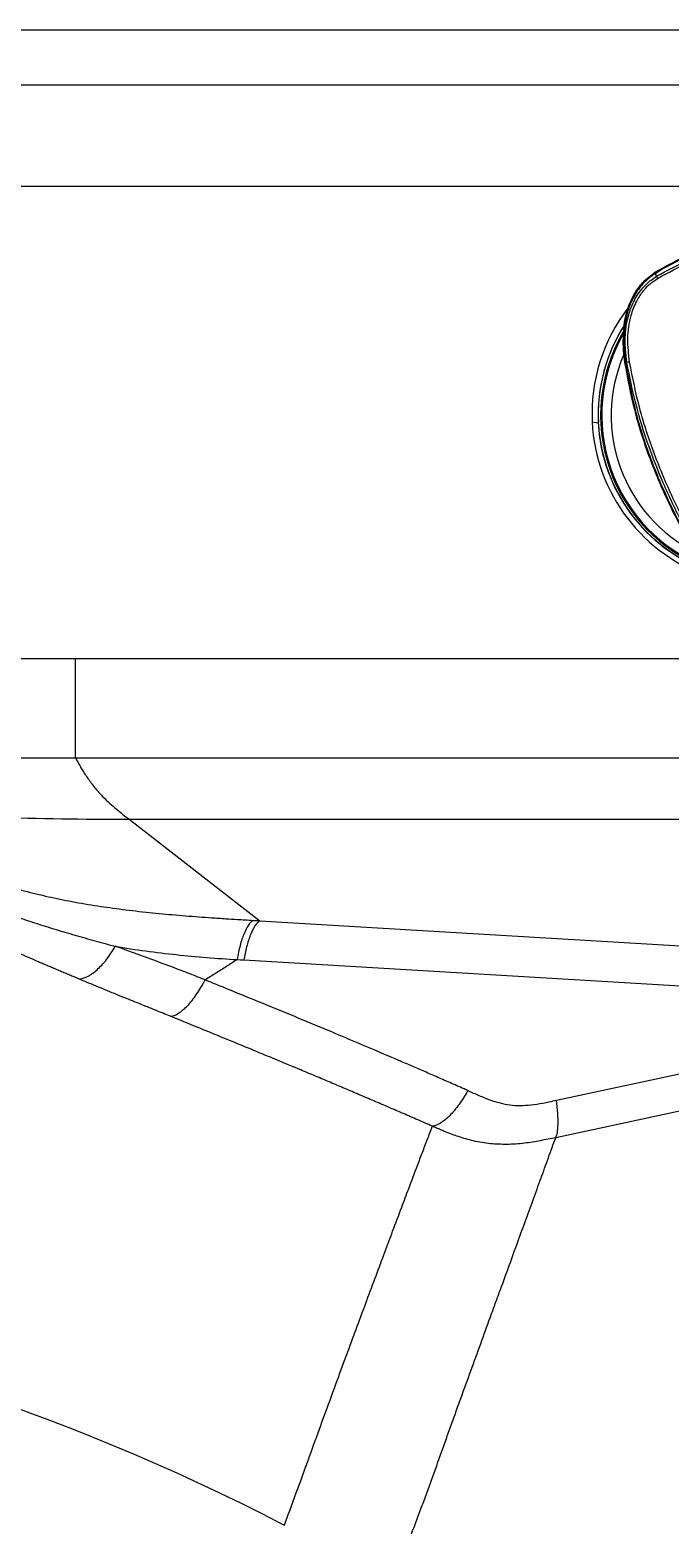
# Model space of a CAD drawing. Extents: x 0 to 84, y -21 to 126.
# Drawn here: x 50.96 to 56.06, y 63.16 to 75.05 of the extents above; entities that cross this region are included whole.
import ezdxf

# ---------------------------------------------------------------- set-up
doc = ezdxf.new("R2010")
doc.units = 0
doc.header["$MEASUREMENT"] = 0
doc.layers.add('1', color=4, linetype='Continuous')

# ---------------------------------------------------------------- blocks, each defined once
blk = doc.blocks.new('PRODIGY')
at = {"layer": '1', "color": 3, "linetype": 'Continuous', "lineweight": 25}
for p, q in [((47.723, 75.05), (77.849, 75.05)), ((48.125, 74.614), (69.869, 74.614)), ((48.307, 73.806), (68.739, 73.806)), ((55.934, 73.117), (56.036, 73.178)), ((55.934, 73.117), (55.934, 73.117)), ((55.934, 73.117), (55.934, 73.117)), ((55.938, 73.111), (55.949, 73.09)), ((55.687, 72.669), (55.687, 72.668)), ((55.702, 72.405), (55.701, 72.405)), ((55.702, 72.405), (55.714, 72.404)), ((55.437, 71.934), (55.486, 71.926)), ((51.322, 70.05), (63.073, 70.05)), ((51.322, 69.262), (61.815, 69.262)), ((51.75, 68.773), (61.144, 68.773)), ((51.75, 68.773), (52.791, 67.965)), ((52.791, 67.965), (58.197, 67.644)), ((52.664, 67.653), (58.07, 67.332)), ((55.153, 66.538), (58.134, 67.177)), ((58.128, 66.879), (55.147, 66.24))]:
    blk.add_line(p, q, dxfattribs=at)
at = {"layer": '1', "color": 3, "linetype": 'Continuous', "lineweight": 25, "flags": 128}
blk.add_lwpolyline([(52.611, 67.656), (52.637, 67.655), (52.664, 67.653)], dxfattribs=at)
at = {"layer": '1', "color": 3, "linetype": 'Continuous', "lineweight": 25}
for centre, radius, start, end in [((56.896, 71.608), 1.786, 92.5218, 122.4898), ((56.896, 71.606), 1.784, 84.7863, 122.4889), ((56.124, 73.175), 0.194, 205.8581, 211.4882), ((56.807, 72), 1.371, 142.3411, 182.7892), ((56.807, 71.991), 1.322, 146.9405, 182.79), ((56.808, 71.991), 1.323, 147.1822, 250.0493), ((56.808, 71.987), 1.304, 148.8047, 249.1259), ((56.808, 71.987), 1.296, 149.7082, 248.7588), ((56.808, 71.987), 1.295, 149.722, 248.7509), ((56.808, 71.984), 1.219, 156.6201, 243.5576), ((55.761, 72.233), 0.177, 98.6006, 105.4165), ((56.808, 72.001), 1.373, 182.816, 252.102), ((56.808, 71.991), 1.324, 182.8161, 250.1169)]:
    blk.add_arc(centre, radius, start, end, dxfattribs=at)
for points, knots in [([(57.058, 73.389), (56.96, 73.394), (56.764, 73.402), (56.472, 73.353), (56.19, 73.263), (56.02, 73.166), (55.934, 73.117)], [0, 0, 0, 0, 0.25, 0.5, 0.75, 1, 1, 1, 1]), ([(55.949, 73.09), (56.033, 73.136), (56.2, 73.228), (56.474, 73.315), (56.761, 73.366), (56.956, 73.361), (57.056, 73.358)], [0, 0, 0, 0, 0.250309, 0.493487, 0.741947, 1, 1, 1, 1]), ([(55.958, 73.073), (56.042, 73.119), (56.209, 73.211), (56.484, 73.298), (56.768, 73.347), (56.96, 73.342), (57.055, 73.339)], [0, 0, 0, 0, 0.2499973, 0.4999936, 0.7500068, 1, 1, 1, 1]), ([(55.688, 72.669), (55.689, 72.68), (55.692, 72.724), (55.709, 72.8), (55.742, 72.894), (55.79, 72.981), (55.854, 73.059), (55.907, 73.098), (55.934, 73.117)], [0, 0, 0, 0, 0.063866, 0.251004, 0.438211, 0.625464, 0.812735, 1, 1, 1, 1]), ([(55.934, 73.117), (55.907, 73.097), (55.853, 73.058), (55.79, 72.98), (55.741, 72.893), (55.709, 72.799), (55.692, 72.723), (55.689, 72.679), (55.688, 72.669)], [0, 0, 0, 0, 0.187989, 0.375868, 0.56358, 0.751052, 0.938273, 1, 1, 1, 1]), ([(55.938, 73.111), (55.914, 73.094), (55.867, 73.06), (55.81, 72.995), (55.763, 72.921), (55.727, 72.838), (55.702, 72.745), (55.69, 72.651), (55.688, 72.563), (55.691, 72.483), (55.698, 72.431), (55.701, 72.405)], [0, 0, 0, 0, 0.111063, 0.219202, 0.328204, 0.441568, 0.564531, 0.695225, 0.799841, 0.902244, 1, 1, 1, 1]), ([(55.714, 72.404), (55.71, 72.438), (55.703, 72.487), (55.7, 72.56), (55.701, 72.628), (55.709, 72.706), (55.729, 72.795), (55.765, 72.891), (55.816, 72.973), (55.868, 73.028), (55.907, 73.062), (55.934, 73.08), (55.949, 73.09)], [0, 0, 0, 0, 0.134317, 0.19393, 0.286019, 0.397716, 0.499325, 0.639411, 0.796777, 0.872857, 0.932099, 1, 1, 1, 1]), ([(55.735, 72.408), (55.728, 72.47), (55.713, 72.594), (55.737, 72.76), (55.785, 72.887), (55.827, 72.952), (55.865, 72.998), (55.9, 73.034), (55.939, 73.06), (55.958, 73.073)], [0, 0, 0, 0, 0.252442, 0.502953, 0.665116, 0.799001, 0.811084, 0.908695, 1, 1, 1, 1]), ([(55.941, 73.105), (55.941, 73.105), (55.941, 73.106), (55.94, 73.106), (55.939, 73.109), (55.937, 73.112), (55.935, 73.116), (55.934, 73.116), (55.934, 73.117)], [0, 0, 0, 0, 0.0217231, 0.0484644, 0.1364211, 0.4640224, 0.814746, 1, 1, 1, 1]), ([(55.688, 72.669), (55.686, 72.647), (55.677, 72.559), (55.688, 72.471), (55.695, 72.405)], [0, 0, 0, 0, 0.251281, 1, 1, 1, 1]), ([(55.708, 72.406), (55.707, 72.406), (55.706, 72.406), (55.704, 72.406), (55.702, 72.406), (55.699, 72.405), (55.697, 72.405), (55.696, 72.405), (55.695, 72.405), (55.695, 72.405)], [0, 0, 0, 0, 0.0555261, 0.1652745, 0.3427997, 0.5556857, 0.7629293, 0.910687, 1, 1, 1, 1]), ([(55.695, 72.405), (55.719, 72.28), (55.765, 72.03), (55.882, 71.665), (56.029, 71.312), (56.206, 70.973), (56.407, 70.648), (56.559, 70.443), (56.635, 70.341)], [0, 0, 0, 0, 0.166706, 0.33339, 0.500063, 0.66672, 0.833364, 1, 1, 1, 1]), ([(55.701, 72.405), (55.728, 72.266), (55.78, 71.988), (55.918, 71.583), (56.103, 71.169), (56.34, 70.751), (56.54, 70.48), (56.64, 70.344)], [0, 0, 0, 0, 0.185334, 0.371412, 0.558403, 0.779443, 1, 1, 1, 1]), ([(56.65, 70.348), (56.614, 70.398), (56.54, 70.498), (56.434, 70.652), (56.335, 70.81), (56.242, 70.967), (56.156, 71.124), (56.077, 71.283), (55.982, 71.491), (55.88, 71.752), (55.78, 72.071), (55.736, 72.292), (55.714, 72.404)], [0, 0, 0, 0, 0.0820234, 0.1645868, 0.2476329, 0.3276576, 0.4048892, 0.4828454, 0.5615056, 0.7047936, 0.8508511, 1, 1, 1, 1]), ([(56.669, 70.358), (56.595, 70.46), (56.448, 70.663), (56.251, 70.987), (56.076, 71.324), (55.929, 71.674), (55.809, 72.036), (55.76, 72.284), (55.735, 72.408)], [0, 0, 0, 0, 0.166754, 0.333479, 0.500172, 0.666828, 0.833439, 1, 1, 1, 1]), ([(49.008, 70.307), (49.02, 70.303), (49.042, 70.295), (49.077, 70.283), (49.111, 70.272), (49.146, 70.261), (49.181, 70.25), (49.217, 70.239), (49.252, 70.229), (49.288, 70.219), (49.324, 70.21), (49.361, 70.2), (49.397, 70.192), (49.434, 70.183), (49.472, 70.175), (49.509, 70.167), (49.58, 70.152), (49.686, 70.133), (49.826, 70.112), (49.97, 70.095), (50.114, 70.081), (50.261, 70.071), (50.459, 70.06), (50.711, 70.053), (50.955, 70.05), (51.159, 70.05), (51.262, 70.05), (51.322, 70.05)], [0, 0, 0, 0, 0.015426, 0.030916, 0.046471, 0.062094, 0.077786, 0.093549, 0.109384, 0.125294, 0.141279, 0.157342, 0.173484, 0.189707, 0.206012, 0.222401, 0.238875, 0.298545, 0.360393, 0.420905, 0.484038, 0.545186, 0.609937, 0.738102, 0.868315, 0.922958, 1, 1, 1, 1]), ([(51.322, 70.05), (51.322, 69.98), (51.322, 69.906), (51.322, 69.76), (51.322, 69.687), (51.322, 69.547), (51.322, 69.48), (51.322, 69.359), (51.322, 69.306), (51.322, 69.262)], [0, 0, 0, 0, 0.25, 0.25, 0.5, 0.5, 0.75, 0.75, 1, 1, 1, 1]), ([(49.292, 69.347), (49.465, 69.32), (49.637, 69.301), (49.98, 69.276), (50.15, 69.269), (50.487, 69.261), (50.656, 69.26), (50.906, 69.261), (50.99, 69.261), (51.114, 69.261), (51.156, 69.261), (51.218, 69.262), (51.239, 69.262), (51.28, 69.262), (51.301, 69.262), (51.322, 69.262)], [0, 0, 0, 0, 0.25, 0.25, 0.5, 0.5, 0.75, 0.75, 0.875, 0.875, 0.9375, 0.9375, 0.96875, 0.96875, 1, 1, 1, 1]), ([(51.322, 69.262), (51.325, 69.257), (51.33, 69.246), (51.339, 69.231), (51.348, 69.215), (51.357, 69.198), (51.367, 69.182), (51.377, 69.165), (51.388, 69.148), (51.399, 69.13), (51.411, 69.113), (51.423, 69.096), (51.44, 69.071), (51.462, 69.042), (51.489, 69.008), (51.516, 68.978), (51.552, 68.939), (51.596, 68.898), (51.648, 68.853), (51.698, 68.813), (51.733, 68.786), (51.75, 68.773)], [0, 0, 0, 0, 0.017353, 0.035676, 0.054974, 0.075256, 0.096534, 0.118821, 0.142133, 0.16649, 0.191914, 0.218429, 0.246066, 0.307629, 0.370074, 0.432308, 0.494405, 0.625129, 0.744951, 0.87463, 1, 1, 1, 1]), ([(50.002, 68.618), (50.01, 68.612), (50.023, 68.602), (50.049, 68.582), (50.083, 68.557), (50.127, 68.527), (50.174, 68.496), (50.225, 68.466), (50.282, 68.435), (50.343, 68.405), (50.41, 68.374), (50.481, 68.344), (50.557, 68.315), (50.637, 68.286), (50.746, 68.25), (50.892, 68.208), (51.077, 68.162), (51.273, 68.121), (51.469, 68.087), (51.675, 68.058), (51.881, 68.033), (52.094, 68.013), (52.268, 67.999), (52.411, 67.989), (52.513, 67.982), (52.623, 67.975), (52.696, 67.971), (52.737, 67.968)], [0, 0, 0, 0, 0.0221213, 0.0407385, 0.080432, 0.120735, 0.1577924, 0.1959674, 0.2316707, 0.2669888, 0.3014824, 0.3346962, 0.3674334, 0.3987041, 0.4301747, 0.4884416, 0.5492114, 0.6046419, 0.663399, 0.7172713, 0.7754286, 0.8312104, 0.8870899, 0.9136429, 0.9432805, 0.9673542, 1, 1, 1, 1]), ([(50.436, 68.156), (50.443, 68.153), (50.458, 68.147), (50.479, 68.138), (50.501, 68.129), (50.522, 68.12), (50.544, 68.112), (50.565, 68.103), (50.586, 68.095), (50.607, 68.087), (50.628, 68.079), (50.649, 68.071), (50.669, 68.063), (50.69, 68.056), (50.751, 68.033), (50.855, 67.996), (51.005, 67.946), (51.16, 67.897), (51.317, 67.851), (51.451, 67.813), (51.542, 67.788), (51.596, 67.773), (51.623, 67.766), (51.64, 67.762)], [0, 0, 0, 0, 0.021939, 0.043529, 0.064775, 0.085683, 0.106258, 0.126504, 0.146428, 0.166035, 0.185329, 0.204317, 0.223002, 0.24139, 0.259483, 0.386608, 0.511309, 0.633538, 0.757584, 0.879199, 0.939689, 0.963834, 1, 1, 1, 1]), ([(51.35, 67.502), (51.338, 67.507), (51.313, 67.518), (51.276, 67.533), (51.24, 67.548), (51.204, 67.564), (51.168, 67.579), (51.133, 67.594), (51.098, 67.609), (51.063, 67.623), (51.013, 67.645), (50.948, 67.673), (50.869, 67.708), (50.792, 67.742), (50.722, 67.773), (50.66, 67.802), (50.605, 67.827), (50.552, 67.852), (50.5, 67.876), (50.449, 67.9), (50.401, 67.923), (50.353, 67.946), (50.307, 67.969), (50.263, 67.991), (50.22, 68.013), (50.179, 68.034), (50.152, 68.049), (50.139, 68.056)], [0, 0, 0, 0, 0.027092, 0.054043, 0.080853, 0.107525, 0.134063, 0.160468, 0.186743, 0.212891, 0.238914, 0.301252, 0.362754, 0.423462, 0.483415, 0.529586, 0.575113, 0.620019, 0.664327, 0.708058, 0.751237, 0.793886, 0.836029, 0.877688, 0.918887, 0.95965, 1, 1, 1, 1]), ([(52.737, 67.968), (52.725, 67.961), (52.712, 67.948), (52.688, 67.911), (52.676, 67.888), (52.654, 67.834), (52.643, 67.803), (52.625, 67.734), (52.617, 67.696), (52.611, 67.656)], [0, 0, 0, 0, 0.25, 0.25, 0.5, 0.5, 0.75, 0.75, 1, 1, 1, 1]), ([(52.791, 67.965), (52.778, 67.957), (52.765, 67.943), (52.739, 67.905), (52.727, 67.88), (52.705, 67.824), (52.695, 67.791), (52.677, 67.724), (52.67, 67.688), (52.664, 67.653)], [0, 0, 0, 0, 0.25, 0.25, 0.5, 0.5, 0.75, 0.75, 1, 1, 1, 1]), ([(51.35, 67.502), (51.372, 67.503), (51.395, 67.51), (51.444, 67.535), (51.47, 67.553), (51.52, 67.598), (51.546, 67.625), (51.594, 67.688), (51.618, 67.724), (51.64, 67.762)], [0, 0, 0, 0, 0.25, 0.25, 0.5, 0.5, 0.75, 0.75, 1, 1, 1, 1]), ([(51.64, 67.762), (51.802, 67.734), (51.964, 67.713), (52.288, 67.678), (52.45, 67.666), (52.611, 67.656)], [0, 0, 0, 0, 0.5, 0.5, 1, 1, 1, 1]), ([(52.355, 67.494), (52.347, 67.498), (52.34, 67.501), (52.325, 67.507), (52.317, 67.51), (52.294, 67.519), (52.279, 67.525), (52.233, 67.543), (52.202, 67.555), (52.112, 67.59), (52.051, 67.612), (51.872, 67.679), (51.755, 67.721), (51.64, 67.762)], [0, 0, 0, 0, 0.03125, 0.03125, 0.0625, 0.0625, 0.125, 0.125, 0.25, 0.25, 0.5, 0.5, 1, 1, 1, 1]), ([(52.611, 67.656), (52.582, 67.638), (52.525, 67.601), (52.44, 67.548), (52.383, 67.512), (52.355, 67.494)], [0, 0, 0, 0, 0.3374326, 0.6707647, 1, 1, 1, 1]), ([(52.08, 67.205), (52.04, 67.221), (51.979, 67.245), (51.885, 67.284), (51.802, 67.317), (51.715, 67.352), (51.635, 67.385), (51.56, 67.416), (51.488, 67.445), (51.418, 67.474), (51.373, 67.493), (51.35, 67.502)], [0, 0, 0, 0, 0.161379, 0.249183, 0.382211, 0.499004, 0.605778, 0.709221, 0.809376, 0.906287, 1, 1, 1, 1]), ([(52.08, 67.205), (52.099, 67.207), (52.121, 67.215), (52.167, 67.244), (52.191, 67.264), (52.24, 67.315), (52.264, 67.346), (52.311, 67.415), (52.334, 67.453), (52.355, 67.494)], [0, 0, 0, 0, 0.25, 0.25, 0.5, 0.5, 0.75, 0.75, 1, 1, 1, 1]), ([(54.447, 66.615), (54.408, 66.632), (54.333, 66.665), (54.223, 66.713), (54.118, 66.759), (54.018, 66.802), (53.849, 66.875), (53.642, 66.963), (53.294, 67.11), (52.935, 67.258), (52.588, 67.4), (52.415, 67.47), (52.355, 67.494)], [0, 0, 0, 0, 0.055507, 0.108576, 0.159217, 0.207439, 0.25325, 0.402091, 0.504511, 0.75352, 0.914553, 1, 1, 1, 1]), ([(54.165, 66.331), (54.126, 66.348), (54.049, 66.382), (53.933, 66.432), (53.816, 66.482), (53.7, 66.532), (53.583, 66.582), (53.467, 66.631), (53.35, 66.681), (53.234, 66.73), (53.039, 66.811), (52.767, 66.924), (52.421, 67.066), (52.193, 67.159), (52.08, 67.205)], [0, 0, 0, 0, 0.055986, 0.111984, 0.167989, 0.223993, 0.27999, 0.335973, 0.391934, 0.447866, 0.503761, 0.672489, 0.837947, 1, 1, 1, 1]), ([(54.447, 66.615), (54.425, 66.575), (54.401, 66.538), (54.353, 66.471), (54.328, 66.441), (54.278, 66.391), (54.254, 66.371), (54.207, 66.342), (54.185, 66.334), (54.165, 66.331)], [0, 0, 0, 0, 0.25, 0.25, 0.5, 0.5, 0.75, 0.75, 1, 1, 1, 1]), ([(54.447, 66.615), (54.461, 66.608), (54.491, 66.595), (54.536, 66.576), (54.58, 66.557), (54.635, 66.536), (54.702, 66.515), (54.782, 66.499), (54.864, 66.494), (54.952, 66.5), (55.03, 66.512), (55.097, 66.526), (55.134, 66.534), (55.153, 66.538)], [0, 0, 0, 0, 0.068703, 0.138286, 0.208146, 0.269118, 0.388256, 0.499127, 0.608168, 0.723985, 0.852782, 0.922818, 1, 1, 1, 1]), ([(55.147, 66.24), (55.152, 66.25), (55.157, 66.263), (55.163, 66.299), (55.165, 66.322), (55.166, 66.373), (55.165, 66.402), (55.161, 66.466), (55.157, 66.501), (55.153, 66.538)], [0, 0, 0, 0, 0.25, 0.25, 0.5, 0.5, 0.75, 0.75, 1, 1, 1, 1]), ([(52.986, 63.159), (52.99, 63.169), (52.998, 63.19), (53.009, 63.22), (53.02, 63.25), (53.032, 63.281), (53.043, 63.311), (53.054, 63.341), (53.065, 63.371), (53.086, 63.428), (53.119, 63.517), (53.16, 63.63), (53.202, 63.747), (53.258, 63.902), (53.332, 64.105), (53.418, 64.338), (53.5, 64.562), (53.575, 64.762), (53.646, 64.954), (53.717, 65.143), (53.785, 65.326), (53.853, 65.508), (53.916, 65.675), (53.982, 65.85), (54.037, 65.994), (54.086, 66.124), (54.126, 66.228), (54.152, 66.296), (54.165, 66.331)], [0, 0, 0, 0, 0.006341, 0.012722, 0.019143, 0.025604, 0.032107, 0.038652, 0.045238, 0.051867, 0.076858, 0.105533, 0.130738, 0.161991, 0.221402, 0.291427, 0.357563, 0.419751, 0.477964, 0.543674, 0.609476, 0.669135, 0.741132, 0.797563, 0.871136, 0.913486, 0.95644, 1, 1, 1, 1]), ([(53.967, 63.006), (53.983, 63.047), (53.998, 63.087), (54.028, 63.167), (54.043, 63.206), (54.072, 63.284), (54.087, 63.323), (54.115, 63.401), (54.13, 63.44), (54.158, 63.518), (54.172, 63.557), (54.2, 63.634), (54.214, 63.672), (54.241, 63.749), (54.255, 63.787), (54.282, 63.864), (54.296, 63.902), (54.324, 63.978), (54.337, 64.016), (54.364, 64.091), (54.378, 64.129), (54.418, 64.24), (54.445, 64.314), (54.498, 64.459), (54.524, 64.531), (54.575, 64.671), (54.6, 64.74), (54.637, 64.842), (54.649, 64.876), (54.674, 64.942), (54.686, 64.975), (54.722, 65.073), (54.745, 65.137), (54.792, 65.264), (54.814, 65.327), (54.859, 65.45), (54.881, 65.51), (54.925, 65.629), (54.946, 65.687), (54.988, 65.802), (55.008, 65.859), (55.049, 65.97), (55.069, 66.025), (55.108, 66.134), (55.127, 66.188), (55.147, 66.24)], [0, 0, 0, 0, 0.03125, 0.03125, 0.0625, 0.0625, 0.09375, 0.09375, 0.125, 0.125, 0.15625, 0.15625, 0.1875, 0.1875, 0.21875, 0.21875, 0.25, 0.25, 0.28125, 0.28125, 0.3125, 0.3125, 0.375, 0.375, 0.4375, 0.4375, 0.5, 0.5, 0.53125, 0.53125, 0.5625, 0.5625, 0.625, 0.625, 0.6875, 0.6875, 0.75, 0.75, 0.8125, 0.8125, 0.875, 0.875, 0.9375, 0.9375, 1, 1, 1, 1]), ([(55.147, 66.24), (55.127, 66.236), (55.087, 66.228), (55.005, 66.211), (54.895, 66.193), (54.762, 66.184), (54.625, 66.19), (54.496, 66.211), (54.393, 66.241), (54.317, 66.268), (54.269, 66.286), (54.229, 66.303), (54.197, 66.317), (54.175, 66.326), (54.165, 66.331)], [0, 0, 0, 0, 0.0598901, 0.1197873, 0.245977, 0.3857111, 0.5120089, 0.6483256, 0.7716481, 0.8319131, 0.8913522, 0.9271673, 0.9633806, 1, 1, 1, 1])]:
    blk.add_open_spline(points, degree=3, knots=knots, dxfattribs=at)
for points in [[(49.618, 68.932), (50.32, 68.776), (51.029, 68.773), (51.75, 68.773)], [(52.737, 67.968), (52.755, 67.967), (52.773, 67.966), (52.791, 67.965)], [(47.966, 64.888), (49.38, 64.609), (51.144, 64.114), (52.986, 63.159)]]:
    blk.add_open_spline(points, degree=3, dxfattribs=at)

msp = doc.modelspace()

# ---------------------------------------------------------------- block references
at = {"layer": '1'}
msp.add_blockref('PRODIGY', (0, 0), dxfattribs=at)

doc.saveas('drawing.dxf')
